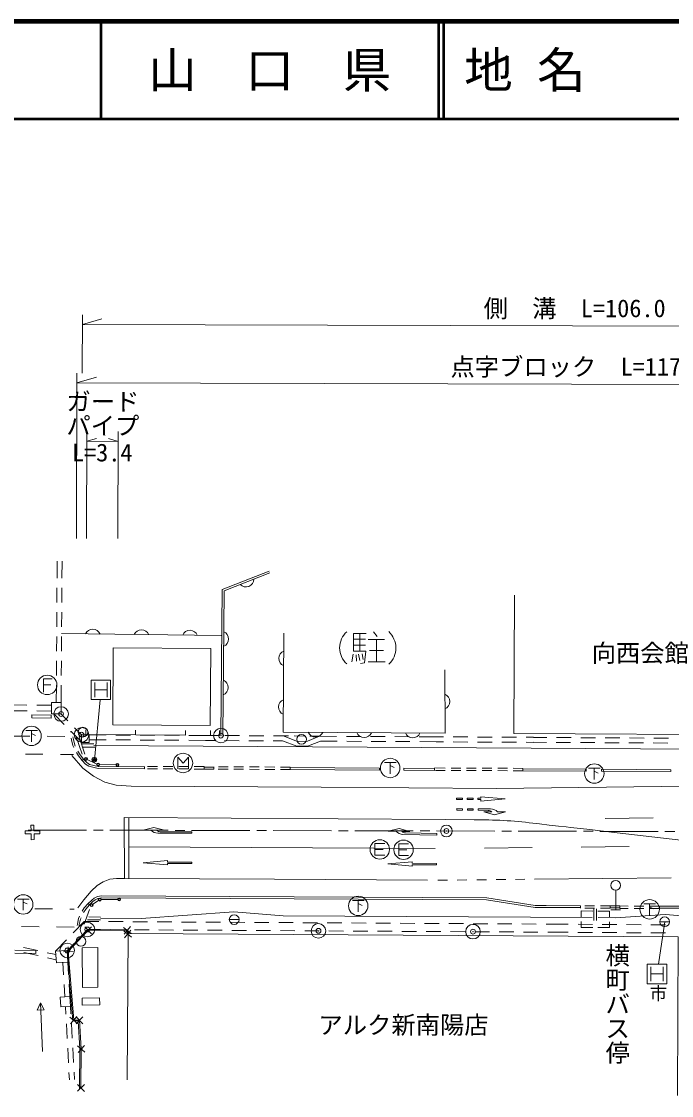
# Model space of a CAD drawing. Units: millimetres, scale not verified. Extents: x 40000 to 680000, y 20000 to 380000.
# Drawn here: x 324842 to 391710, y 269509 to 380000 of the extents above; entities that cross this region are included whole.
import ezdxf
from ezdxf.enums import TextEntityAlignment as Align

# ---------------------------------------------------------------- set-up
doc = ezdxf.new("R2010")
doc.units = ezdxf.units.MM
doc.header["$LTSCALE"] = 1000
doc.header["$PDMODE"] = 32
doc.header["$PDSIZE"] = 500
doc.linetypes.add('CHAIN', pattern=[18.5, 12, -1.5, 3.5, -1.5])
for name, color, linetype, lineweight in [('M-BGD', 7, 'Continuous', 13), ('M-BGD-EXST', 7, 'Continuous', 13), ('M-BMK', 2, 'CHAIN', 13), ('M-BMK-ROW', 30, 'Continuous', 13), ('M-BMK-SRVR', 3, 'Continuous', 13), ('M-STR-HTXT', 7, 'Continuous', 13), ('M-STR-STRC', 7, 'Continuous', 13), ('M-TTL', 2, 'Continuous', 140), ('M-TTL-LINE', 7, 'Continuous', 50)]:
    doc.layers.add(name, color=color, linetype=linetype, lineweight=lineweight)
doc.layers.add('M-BMK-HTXT', color=7, linetype='Continuous')
doc.layers.add('M-TTL-TXT', color=7, linetype='Continuous')
doc.styles.add('@ＭＳ ゴシック', font='')
doc.styles.add('ＭＳ ゴシック', font='')
doc.styles.get('@ＭＳ ゴシック').set_extended_font_data('@MS Gothic')
doc.styles.get('ＭＳ ゴシック').set_extended_font_data('MS Gothic')

msp = doc.modelspace()

# ---------------------------------------------------------------- linework, layer by layer
at = {"layer": 'M-BGD'}
for p, q in [((328512, 324492), (328501, 322722)), ((329012, 324489), (329001, 322721)), ((328494, 321722), (328485, 320222)), ((328994, 321721), (328985, 320221)), ((375473, 306738), (375544, 320966)), ((328479, 319222), (328470, 317722)), ((328979, 319221), (328970, 317721)), ((361060, 317208), (361437, 316717)), ((328463, 316722), (328454, 315222)), ((328963, 316721), (328954, 315221)), ((345389, 316828), (328965, 317027)), ((351835, 317064), (351756, 306902)), ((360314, 317028), (359002, 317028)), ((359002, 317028), (359002, 315233)), ((359002, 316454), (360232, 316454)), ((359658, 317028), (359658, 315233)), ((360519, 316422), (362199, 316422)), ((361347, 316422), (361347, 314110)), ((359002, 315848), (360224, 315848)), ((359002, 315233), (360273, 315233)), ((359871, 314938), (359986, 314356)), ((360273, 315233), (360134, 314012)), ((360642, 315307), (362076, 315307)), ((328448, 314222), (328439, 312722)), ((328948, 314221), (328939, 312721)), ((358970, 314897), (358814, 314135)), ((359257, 314856), (359306, 314176)), ((359519, 314897), (359650, 314250)), ((360134, 314012), (359716, 313938)), ((360494, 314110), (362248, 314110)), ((368410, 306773), (368404, 313293)), ((327987, 312372), (327112, 312372)), ((327112, 312372), (327112, 310997)), ((327112, 311747), (327862, 311747)), ((328432, 311722), (328422, 309952)), ((328932, 311721), (328922, 309953)), ((332016, 310234), (332016, 312234)), ((332016, 312234), (334016, 312234)), ((332391, 311984), (332391, 310484)), ((333641, 311984), (333641, 310484)), ((334016, 312234), (334016, 310234)), ((332391, 311234), (333641, 311234)), ((325407, 309675), (323890, 309687)), ((327925, 309656), (326407, 309667)), ((334016, 310234), (332016, 310234)), ((325414, 309075), (323903, 309086)), ((327925, 309056), (326414, 309067)), ((328168, 308769), (329237, 307683)), ((328897, 308769), (329608, 308047)), ((330310, 307335), (331020, 306613)), ((325701, 306478), (323901, 306491)), ((329300, 306454), (327500, 306466)), ((329916, 306883), (329927, 306985)), ((329939, 306971), (331008, 305885)), ((329985, 306093), (329956, 306288)), ((330139, 305500), (329985, 306093)), ((330181, 306133), (330138, 306425)), ((330329, 305567), (330181, 306133)), ((331078, 304623), (330461, 306412)), ((331371, 304617), (330759, 306411)), ((331453, 306638), (331457, 307138)), ((331453, 306638), (331457, 307138)), ((341697, 306567), (331453, 306638)), ((331804, 306109), (333542, 306100)), ((331812, 306609), (333548, 306600)), ((334542, 306095), (336042, 306086)), ((334548, 306595), (336048, 306586)), ((336575, 306603), (336579, 307103)), ((337042, 306081), (338542, 306073)), ((337048, 306581), (338548, 306573)), ((339542, 306067), (341042, 306059)), ((339548, 306567), (341048, 306559)), ((341697, 306567), (341701, 307067)), ((342048, 306554), (343784, 306544)), ((343787, 306552), (344768, 306547)), ((344276, 306548), (344275, 307048)), ((344276, 306548), (344275, 307048)), ((345219, 306550), (344276, 306548)), ((345219, 306550), (345218, 307050)), ((345768, 306541), (347268, 306533)), ((348268, 306528), (349768, 306520)), ((350768, 306515), (351749, 306510)), ((351749, 306510), (353238, 305945)), ((352310, 306504), (351749, 306510)), ((351756, 306902), (368410, 306773)), ((353909, 306486), (352909, 306497)), ((354268, 305977), (355509, 306468)), ((355509, 306468), (354509, 306479)), ((355509, 306468), (357259, 306459)), ((358259, 306453), (359759, 306445)), ((360759, 306439), (362259, 306431)), ((363259, 306426), (364759, 306417)), ((365759, 306412), (367509, 306402)), ((367513, 306412), (368265, 306408)), ((369265, 306403), (370765, 306395)), ((371765, 306390), (373265, 306382)), ((374265, 306377), (375765, 306369)), ((376765, 306364), (377517, 306360)), ((377522, 306350), (378885, 306341)), ((379885, 306335), (381385, 306326)), ((382385, 306320), (383885, 306311)), ((384885, 306305), (386385, 306296)), ((387385, 306290), (388885, 306281)), ((389885, 306275), (391385, 306266)), ((330217, 305327), (330139, 305500)), ((330378, 305458), (330329, 305567)), ((332275, 305679), (331071, 305675)), ((332391, 305358), (331195, 305360)), ((332277, 305507), (401228, 305114)), ((342042, 306054), (343781, 306044)), ((343785, 306032), (344733, 306027)), ((345733, 306022), (347233, 306014)), ((348233, 306008), (349733, 306000)), ((350733, 305995), (351681, 305990)), ((351694, 305996), (353154, 305442)), ((353154, 305442), (354370, 305480)), ((353238, 305945), (354268, 305977)), ((354370, 305480), (355603, 305968)), ((355603, 305968), (357305, 305958)), ((358305, 305953), (359805, 305945)), ((360805, 305939), (362305, 305931)), ((363305, 305925), (364805, 305917)), ((365805, 305912), (367506, 305902)), ((367511, 305892), (368262, 305888)), ((369262, 305883), (370762, 305875)), ((371762, 305870), (373262, 305862)), ((374262, 305857), (375762, 305849)), ((376762, 305844), (377514, 305840)), ((377519, 305850), (378834, 305842)), ((379834, 305836), (381334, 305827)), ((382334, 305821), (383834, 305811)), ((384834, 305805), (386334, 305796)), ((387334, 305790), (388834, 305781)), ((389834, 305775), (391334, 305766)), ((325240, 304632), (327040, 304619)), ((328840, 304606), (330209, 304596)), ((330703, 304452), (330489, 304793)), ((330866, 304569), (330645, 304921)), ((331082, 303991), (330703, 304452)), ((331237, 304118), (330866, 304569)), ((331590, 303744), (331228, 304128)), ((337498, 303115), (337500, 303365)), ((338820, 303111), (337820, 303114)), ((338822, 303361), (337822, 303364)), ((340420, 303106), (339420, 303109)), ((340422, 303356), (339422, 303359)), ((342020, 303101), (341020, 303104)), ((342022, 303351), (341022, 303354)), ((343620, 303096), (342620, 303099)), ((343622, 303346), (342622, 303349)), ((344623, 303287), (343621, 303296)), ((344621, 303087), (344623, 303337)), ((346091, 303079), (345091, 303084)), ((346092, 303329), (345092, 303334)), ((347690, 303070), (346691, 303076)), ((347692, 303320), (346692, 303326)), ((349290, 303062), (348290, 303067)), ((349292, 303312), (348292, 303317)), ((350890, 303053), (349890, 303058)), ((350892, 303303), (349892, 303308)), ((352490, 303044), (351490, 303050)), ((352492, 303294), (351492, 303300)), ((361677, 303188), (352492, 303244)), ((361676, 302988), (361677, 303188)), ((367313, 303157), (364188, 303180)), ((367311, 302957), (367313, 303207)), ((368429, 302952), (367429, 302957)), ((368431, 303202), (367431, 303207)), ((370029, 302945), (369029, 302950)), ((370031, 303195), (369031, 303200)), ((371629, 302938), (370629, 302943)), ((371631, 303188), (370631, 303193)), ((373229, 302931), (372229, 302935)), ((373230, 303181), (372231, 303185)), ((374829, 302924), (373829, 302928)), ((374830, 303174), (373830, 303178)), ((376429, 302916), (375429, 302921)), ((376430, 303166), (375430, 303171)), ((382944, 303071), (376430, 303116)), ((382943, 302871), (382944, 303071)), ((391647, 303026), (384492, 303068)), ((391646, 302826), (391647, 303026)), ((325826, 296729), (325228, 296726)), ((326718, 296732), (326126, 296730)), ((385971, 290627), (385971, 288627)), ((326218, 288714), (328018, 288700)), ((329818, 288686), (330269, 288682)), ((331286, 288802), (331087, 288487)), ((331446, 288681), (331229, 288337)), ((331284, 287146), (331825, 288637)), ((331706, 289268), (331286, 288802)), ((331843, 289122), (331446, 288681)), ((382331, 289037), (382330, 288787)), ((382409, 287900), (382412, 288495)), ((382412, 288495), (383623, 288489)), ((383794, 288779), (382794, 288785)), ((383796, 289029), (382796, 289035)), ((383708, 287527), (383709, 288715)), ((383996, 287521), (384001, 288718)), ((384123, 288487), (385334, 288482)), ((385394, 288770), (384394, 288776)), ((385396, 289020), (384396, 289026)), ((385334, 288482), (385332, 287887)), ((386392, 288811), (385394, 288820)), ((385471, 288627), (386471, 288627)), ((386394, 289011), (386392, 288761)), ((387267, 288755), (386392, 288761)), ((387266, 289005), (386394, 289011)), ((388866, 288995), (387866, 289001)), ((388867, 288745), (387867, 288751)), ((390466, 288985), (389466, 288991)), ((390467, 288735), (389467, 288741)), ((331279, 287417), (330156, 286244)), ((330722, 287728), (330588, 287143)), ((330818, 287952), (330722, 287728)), ((330913, 287666), (330787, 287114)), ((330970, 287798), (330913, 287666)), ((332801, 287408), (331279, 287417)), ((331645, 287589), (332961, 287568)), ((331774, 287893), (332970, 287870)), ((335301, 287394), (333801, 287402)), ((337801, 287379), (336301, 287388)), ((340301, 287365), (338801, 287374)), ((342801, 287351), (341301, 287359)), ((345301, 287336), (343801, 287345)), ((346223, 287611), (347223, 287611)), ((347801, 287322), (346301, 287330)), ((350301, 287307), (348801, 287316)), ((352800, 287293), (351300, 287302)), ((383561, 287810), (351764, 288004)), ((355300, 287279), (353800, 287287)), ((382404, 286806), (382407, 287400)), ((385329, 287387), (385327, 286792)), ((390514, 287381), (391514, 287381)), ((326645, 286864), (324845, 286881)), ((330245, 286832), (328445, 286848)), ((330588, 287143), (330578, 286988)), ((330787, 287114), (330772, 286888)), ((331631, 286585), (330946, 285869)), ((332058, 286856), (331349, 286152)), ((331351, 286859), (332056, 286149)), ((332975, 286577), (331631, 286585)), ((335475, 286563), (333975, 286571)), ((336116, 286178), (335337, 286805)), ((336156, 285815), (335376, 286441)), ((336040, 286881), (335413, 286102)), ((336079, 286518), (335453, 285738)), ((335819, 286174), (335726, 271125)), ((337975, 286548), (336475, 286557)), ((340474, 286534), (338975, 286543)), ((342974, 286520), (341474, 286528)), ((345474, 286505), (343974, 286514)), ((347974, 286491), (346474, 286499)), ((350474, 286476), (348974, 286485)), ((352974, 286462), (351474, 286471)), ((355474, 286448), (353974, 286456)), ((357800, 287264), (356300, 287273)), ((357974, 286433), (356474, 286442)), ((360300, 287250), (358800, 287258)), ((360474, 286419), (358974, 286427)), ((362800, 287235), (361300, 287244)), ((362974, 286404), (361474, 286413)), ((365300, 287221), (363800, 287230)), ((365474, 286390), (363974, 286399)), ((367800, 287207), (366300, 287215)), ((367974, 286376), (366474, 286384)), ((370300, 287192), (368800, 287201)), ((370474, 286361), (368974, 286370)), ((372800, 287178), (371300, 287186)), ((372974, 286347), (371474, 286355)), ((375300, 287163), (373800, 287172)), ((375474, 286332), (373974, 286341)), ((377800, 287149), (376300, 287158)), ((377974, 286318), (376474, 286327)), ((380322, 287134), (378800, 287143)), ((380317, 286304), (378974, 286312)), ((380317, 286304), (381082, 286300)), ((380322, 287134), (381091, 287130)), ((382082, 286293), (383582, 286284)), ((382091, 287123), (383591, 287114)), ((383615, 286800), (382404, 286806)), ((385327, 286792), (384115, 286798)), ((384582, 286277), (386082, 286268)), ((384591, 287107), (386091, 287098)), ((387082, 286261), (388582, 286252)), ((387091, 287091), (388591, 287082)), ((389582, 286245), (391082, 286236)), ((389591, 287075), (391091, 287066)), ((329464, 285522), (328341, 284348)), ((330254, 285147), (329569, 284431)), ((326513, 284422), (325049, 284751)), ((326544, 283902), (325081, 284231)), ((328375, 284003), (327488, 284202)), ((329158, 284304), (330157, 284337)), ((329641, 284820), (329674, 283821)), ((332690, 284722), (331090, 284714)), ((331090, 284714), (331109, 280634)), ((332690, 284722), (332709, 280641)), ((328410, 283482), (327520, 283683)), ((329101, 283209), (329173, 281934)), ((329620, 283244), (329692, 281966)), ((389217, 281012), (389217, 283012)), ((389217, 283012), (391217, 283012)), ((391217, 283012), (391217, 281012)), ((389592, 282762), (389592, 281262)), ((389592, 282012), (390842, 282012)), ((390842, 282762), (390842, 281262)), ((329230, 280935), (329303, 279660)), ((329749, 280967), (329822, 279689)), ((391217, 281012), (389217, 281012)), ((332879, 279557), (331080, 279518)), ((332709, 280641), (331109, 280634)), ((332879, 279557), (332895, 278827)), ((326441, 278276), (326782, 279042)), ((327007, 274047), (326782, 279042)), ((326782, 279042), (327190, 278310)), ((329360, 278646), (329402, 277877)), ((329879, 278676), (329921, 277906)), ((331080, 279518), (331095, 278788)), ((331095, 278788), (332895, 278827)), ((327190, 278310), (326441, 278276)), ((329832, 277572), (330592, 276922)), ((329887, 276867), (330536, 277627)), ((331165, 276896), (330456, 277601)), ((330458, 276894), (331163, 277604)), ((329457, 276878), (329539, 275380)), ((329976, 276907), (330058, 275409)), ((329593, 274382), (329676, 272884)), ((330113, 274411), (330195, 272913)), ((330617, 274626), (331366, 273963)), ((330660, 273920), (331322, 274669)), ((329730, 271886), (329773, 271116)), ((330250, 271915), (330292, 271144)), ((330605, 269944), (331317, 270645)), ((330610, 270651), (331312, 269938))]:
    msp.add_line(p, q, dxfattribs=at)
for points in [[(350308, 323467), (345494, 321556), (345357, 306535)], [(345557, 306533), (345693, 321419), (350382, 323281)], [(399964, 320845), (400758, 306612), (375473, 306738)], [(331444, 303607), (331082, 303991), (331228, 304128)], [(337498, 303115), (332714, 303152), (331768, 303376), (331444, 303607)], [(337500, 303315), (332738, 303352), (331852, 303562), (331561, 303770)], [(344621, 303087), (343620, 303096), (343622, 303346)], [(361676, 302988), (352490, 303044), (352492, 303294)], [(367311, 302957), (364186, 302980), (364188, 303180)], [(382943, 302871), (376429, 302916), (376430, 303166)], [(391646, 302826), (384491, 302868), (384492, 303068)], [(402894, 290905), (392950, 288986), (390466, 288985), (390467, 288735)], [(402913, 290705), (392969, 288786), (390467, 288785)], [(382331, 289037), (378816, 289058), (377684, 289058), (372707, 289834), (333085, 290063), (332646, 289981), (332317, 289807), (332064, 289604), (331706, 289268), (331843, 289122)], [(382330, 288837), (378815, 288858), (377669, 288858), (372691, 289634), (333103, 289862), (332713, 289790), (332427, 289639), (332195, 289453), (331843, 289122)], [(332963, 287745), (337156, 287713), (346682, 288421), (351764, 288004)], [(386394, 289011), (385396, 289020), (385394, 288770)], [(425706, 287881), (420621, 287641), (395820, 287759), (391046, 288137), (385952, 287798), (384156, 287807)], [(335819, 286174), (335782, 286554), (331633, 286575), (329577, 284389), (329764, 281633), (330128, 277201), (330687, 277171)], [(330961, 270294), (330991, 274295), (330810, 277249), (330212, 277247), (329658, 284321), (331704, 286504), (335727, 286491), (335766, 286128)], [(335819, 286174), (392406, 285846), (392327, 269509)], [(330802, 270203), (330840, 274348), (330687, 277171)]]:
    msp.add_lwpolyline(points, dxfattribs=at)
for points in [[(334234, 307644), (334290, 315561), (344306, 315491), (344250, 307573)], [(327925, 309952), (328914, 309953), (328915, 308769), (327925, 308768)], [(331799, 305828), (331007, 305842), (331021, 306630), (331812, 306616)], [(328352, 284349), (329543, 284430), (329623, 283244), (328432, 283164)], [(328827, 279633), (329820, 279689), (329877, 278676), (328884, 278620)]]:
    msp.add_lwpolyline(points, close=True, dxfattribs=at)
for centre, radius in [((327487, 311747), 1000), ((331167, 306889), 500), ((353652, 306161), 500), ((385971, 291127), 500), ((346723, 287611), 500), ((391014, 287381), 500), ((330963, 285369), 500)]:
    msp.add_circle(centre, radius, dxfattribs=at)
for centre, radius, start, end in [((347922, 322641), 812, 224.27255, 359.03282), ((332174, 316676), 812, 21.92398, 156.68425), ((337173, 316615), 812, 21.92398, 156.68425), ((342173, 316554), 812, 21.92398, 156.68425), ((345335, 316479), 812, 292.09866, 66.85893), ((359796, 315561), 2228, 131.69789, 228.01917), ((361073, 315553), 2282, 312.86378, 47.4164), ((352127, 314480), 812, 112.17797, 246.93824), ((345290, 311479), 812, 292.09866, 66.85893), ((368095, 310033), 812, 292.66952, 67.42979), ((352089, 309480), 812, 112.17797, 246.93824), ((355086, 307189), 812, 202.17797, 336.93824), ((360085, 307150), 812, 202.17797, 336.93824), ((365085, 307111), 812, 202.17797, 336.93824)]:
    msp.add_arc(centre, radius, start, end, dxfattribs=at)
at = {"layer": 'M-BGD-EXST'}
for p, q in [((325276, 307051), (326476, 307051)), ((325876, 307051), (325876, 305901)), ((325876, 306751), (326276, 306551)), ((340910, 303115), (340910, 304315)), ((340910, 304315), (341460, 303715)), ((341460, 303715), (342010, 304315)), ((342010, 304315), (342010, 303115)), ((362170, 303754), (363370, 303754)), ((362770, 303754), (362770, 302604)), ((362770, 303454), (363170, 303254)), ((383168, 303180), (384368, 303180)), ((383768, 303180), (383768, 302030)), ((383768, 302880), (384168, 302680)), ((362202, 295424), (361202, 295424)), ((361202, 295424), (361202, 294224)), ((364644, 295394), (363644, 295394)), ((363644, 295394), (363644, 294194)), ((361202, 294824), (362052, 294824)), ((361202, 294224), (362202, 294224)), ((363644, 294794), (364494, 294794)), ((363644, 294194), (364644, 294194)), ((324424, 289717), (325624, 289717)), ((325024, 289717), (325024, 288567)), ((358880, 289568), (360080, 289568)), ((359480, 289568), (359480, 288418)), ((325024, 289417), (325424, 289217)), ((359480, 289268), (359880, 289068)), ((388861, 289217), (390061, 289217)), ((389461, 289217), (389461, 288067)), ((389461, 288917), (389861, 288717))]:
    msp.add_line(p, q, dxfattribs=at)
for centre in [(325876, 306501), (341460, 303715), (362770, 303204), (383768, 302630), (361702, 294824), (364144, 294794), (325024, 289167), (359480, 289018), (389461, 288667)]:
    msp.add_circle(centre, 1000, dxfattribs=at)
at = {"layer": 'M-BMK'}
for p, q in [((325539, 296824), (331539, 296810)), ((332239, 296808), (333239, 296806)), ((333939, 296804), (339939, 296790)), ((340639, 296789), (341639, 296786)), ((342339, 296785), (348339, 296770)), ((349039, 296769), (350039, 296766)), ((350739, 296765), (356739, 296751)), ((357439, 296749), (358439, 296746)), ((359139, 296745), (365139, 296731)), ((365839, 296729), (366839, 296727)), ((367539, 296725), (373539, 296711)), ((374239, 296709), (375239, 296707)), ((375939, 296705), (381939, 296691)), ((382639, 296689), (383639, 296687)), ((384339, 296685), (390339, 296671)), ((391039, 296669), (392039, 296667))]:
    msp.add_line(p, q, dxfattribs=at)
at = {"layer": 'M-BMK-ROW'}
for centre in [(328915, 308760), (331021, 306622), (345357, 306535), (331625, 286589), (355388, 286449), (371285, 286367), (329553, 284429)]:
    msp.add_circle(centre, 750, dxfattribs=at)
for p in [(328915, 308760), (331021, 306622), (345357, 306535), (331625, 286589), (355388, 286449), (371285, 286367), (329553, 284429)]:
    msp.add_point(p, dxfattribs=at)
at = {"layer": 'M-BMK-SRVR'}
msp.add_circle((368553, 296723), 600, dxfattribs=at)
msp.add_point((368553, 296723), dxfattribs=at)
at = {"layer": 'M-STR-HTXT'}
for p, q in [((331097, 343811), (331111, 349811)), ((331109, 348811), (333110, 349407)), ((331109, 348811), (437412, 348560)), ((330509, 326813), (330549, 343813)), ((330547, 342813), (332548, 343408)), ((330547, 342813), (441234, 342551)), ((331526, 326810), (331552, 337810)), ((331550, 336810), (332550, 337108)), ((334786, 336803), (333787, 337105)), ((334763, 326803), (334789, 337803)), ((331550, 336810), (334786, 336803)), ((332341, 304056), (332921, 310229)), ((391014, 287381), (390366, 283016))]:
    msp.add_line(p, q, dxfattribs=at)
for radius in [150, 120, 90, 60, 30, 20]:
    msp.add_circle((332341, 304056), radius, dxfattribs=at)
msp.add_point((332341, 304056), dxfattribs=at)
at = {"layer": 'M-STR-STRC'}
for p, q in [((327906, 308630), (325904, 308657)), ((327902, 308330), (327906, 308630)), ((331609, 304067), (332594, 303613)), ((332881, 303547), (334558, 303514)), ((374599, 300022), (372098, 299803)), ((372098, 299803), (372099, 299953)), ((374599, 300022), (372099, 300253)), ((372099, 300253), (372099, 300103)), ((374615, 298682), (373815, 298688)), ((326120, 297321), (325820, 297318)), ((325826, 296729), (325820, 297318)), ((326126, 296730), (326120, 297321)), ((335428, 291840), (335418, 298116)), ((335418, 298116), (368417, 297898)), ((335878, 291838), (335868, 298113)), ((371411, 297866), (368417, 297898)), ((389836, 298069), (384870, 298005)), ((325228, 296726), (325229, 296426)), ((325830, 296429), (325229, 296426)), ((325836, 295827), (325830, 296429)), ((326720, 296432), (326130, 296430)), ((326136, 295830), (326130, 296430)), ((326720, 296432), (326718, 296732)), ((337357, 296798), (338157, 296797)), ((342357, 296493), (338871, 296496)), ((339114, 296646), (342357, 296643)), ((342357, 296493), (342357, 296643)), ((362579, 296705), (363379, 296689)), ((367572, 296306), (364087, 296375)), ((364333, 296520), (367575, 296456)), ((367572, 296306), (367575, 296456)), ((325836, 295827), (326136, 295830)), ((367399, 294927), (335873, 295091)), ((377358, 295015), (372458, 294955)), ((387340, 295128), (382406, 295066)), ((337362, 293457), (339863, 293675)), ((339861, 293225), (337362, 293457)), ((339861, 293225), (339862, 293375)), ((339862, 293525), (339863, 293675)), ((339862, 293525), (342362, 293518)), ((339862, 293375), (342362, 293368)), ((342362, 293368), (342362, 293518)), ((362537, 293345), (365038, 293553)), ((365035, 293103), (362537, 293345)), ((365035, 293103), (365036, 293253)), ((365036, 293253), (367536, 293235)), ((365037, 293403), (365038, 293553)), ((365037, 293403), (367537, 293385)), ((367536, 293235), (367537, 293385)), ((371669, 291700), (372669, 291711)), ((373668, 291722), (374668, 291734)), ((375668, 291745), (376609, 291756)), ((377611, 291764), (391685, 291913)), ((367669, 291655), (368669, 291666)), ((369669, 291677), (370669, 291689)), ((332173, 289186), (332765, 289584)), ((333040, 289669), (334743, 289690)), ((324152, 284147), (326323, 284118))]:
    msp.add_line(p, q, dxfattribs=at)
for points in [[(327902, 308330), (325900, 308357), (325904, 308657)], [(330033, 304473), (331142, 303194), (332235, 302351), (333400, 301747), (334589, 301450), (336114, 301346), (355680, 301221), (373697, 301106), (399139, 301395), (401551, 301420)], [(370199, 299959), (369599, 299960), (369599, 300110), (370199, 300109), (370199, 299959), (369599, 299960), (369599, 300110), (370199, 300109)], [(372099, 300103), (371799, 300104), (371799, 299954), (372099, 299953)], [(369618, 299021), (369617, 298871), (370217, 298866), (370218, 299016), (369618, 299021), (369617, 298871), (370217, 298866)], [(370717, 298863), (371317, 298858), (371318, 299008), (370718, 299013), (370717, 298863), (371317, 298858)], [(372860, 298846), (371817, 298854), (371818, 299004), (373104, 298994)], [(374615, 298682), (373513, 298391), (372415, 298699), (373215, 298693)], [(438040, 295005), (405055, 295205), (404054, 295208), (402927, 295204), (401776, 295217), (400739, 295215), (399714, 295231), (398765, 295239), (397914, 295254), (396344, 295373), (394775, 295529), (389697, 296107), (386119, 296530), (383009, 296894), (381996, 297005), (381321, 297084), (380872, 297135), (380100, 297229), (379125, 297333), (378114, 297448), (377428, 297525)], [(337357, 296798), (338457, 297097), (339557, 296796), (338757, 296796)], [(362579, 296705), (363685, 296983), (364778, 296661), (363979, 296677)], [(330626, 288800), (331241, 289653), (331994, 290529), (332629, 291106), (333231, 291506), (333935, 291759), (334626, 291838), (335428, 291840), (350854, 291751), (366613, 291654)], [(324156, 284447), (326327, 284418), (326323, 284118)]]:
    msp.add_lwpolyline(points, dxfattribs=at)
msp.add_lwpolyline([(371299, 300106), (371299, 299956), (370699, 299957), (370699, 300107)], close=True, dxfattribs=at)
for centre, radius in [((331472, 304130), 150), ((331472, 304130), 120), ((331472, 304130), 100), ((332731, 303550), 150), ((332731, 303550), 120), ((332731, 303550), 100), ((334707, 303511), 150), ((334707, 303511), 120), ((334707, 303511), 100), ((332890, 289667), 150), ((332890, 289667), 120), ((332890, 289667), 100), ((334893, 289692), 150), ((334893, 289692), 120), ((334893, 289692), 100), ((332049, 289102), 150), ((332049, 289102), 120), ((332049, 289102), 100)]:
    msp.add_circle(centre, radius, dxfattribs=at)
for centre, radius, start, end in [((372856, 298346), 500, 43.9786, 89.55161), ((373096, 297994), 1000, 43.9786, 89.55161), ((371999, 255011), 42859, 82.72301, 90.78687), ((338872, 297496), 1000, 224.37438, 269.94739), ((339114, 297146), 500, 224.37438, 269.9474), ((364107, 297375), 1000, 223.29816, 268.87117), ((364343, 297020), 500, 223.29816, 268.87117)]:
    msp.add_arc(centre, radius, start, end, dxfattribs=at)
at = {"layer": 'M-TTL'}
msp.add_line((680000, 380000), (40000, 380000), dxfattribs=at)
at = {"layer": 'M-TTL-LINE'}
for p, q in [((333000, 380000), (333000, 370000)), ((367750, 380000), (367750, 370000)), ((368250, 380000), (368250, 370000)), ((40000, 370000), (680000, 370000))]:
    msp.add_line(p, q, dxfattribs=at)

# ---------------------------------------------------------------- texts
at = {"layer": 'M-BGD', "style": 'ＭＳ ゴシック'}
msp.add_text('市', height=1320, dxfattribs=at).set_placement((389468, 278945), align=Align.BOTTOM_LEFT)
at = {"layer": 'M-BMK-HTXT', "style": 'ＭＳ ゴシック'}
msp.add_text('向西会館', height=1833, dxfattribs=at).set_placement((383494, 313564), align=Align.BOTTOM_LEFT)
at = {"layer": 'M-BMK-HTXT', "style": '@ＭＳ ゴシック'}
msp.add_text('横町バス停', height=1833, rotation=270, dxfattribs=at).set_placement((386143, 285182), align=Align.MIDDLE_LEFT)
at = {"layer": 'M-BMK-HTXT', "style": 'ＭＳ ゴシック'}
msp.add_text('アルク新南陽店', height=1833, rotation=0.059, dxfattribs=at).set_placement((355394, 275290), align=Align.BOTTOM_LEFT)
at = {"layer": 'M-STR-HTXT', "style": 'ＭＳ ゴシック'}
for s, rotation, p in [('側\u3000溝\u3000L=106.0', 0.059, (372380, 349012)), ('点字ブロック\u3000L=117.0', 0.059, (368966, 342999)), ('ガード', 359.864, (329463, 339445)), ('パイプ', 359.864, (329457, 336945)), ('L=3.4', 359.864, (330027, 334199))]:
    msp.add_text(s, height=1833, rotation=rotation, dxfattribs=at).set_placement(p, align=Align.BOTTOM_LEFT)
at = {"layer": 'M-TTL-TXT', "style": 'ＭＳ ゴシック'}
msp.add_text('山\u3000口\u3000県', height=3666, dxfattribs=at).set_placement((350375, 375000), align=Align.MIDDLE_CENTER)
msp.add_text('地 名', height=3666, dxfattribs=at).set_placement((370380, 375000), align=Align.MIDDLE_LEFT)

doc.saveas('drawing.dxf')
